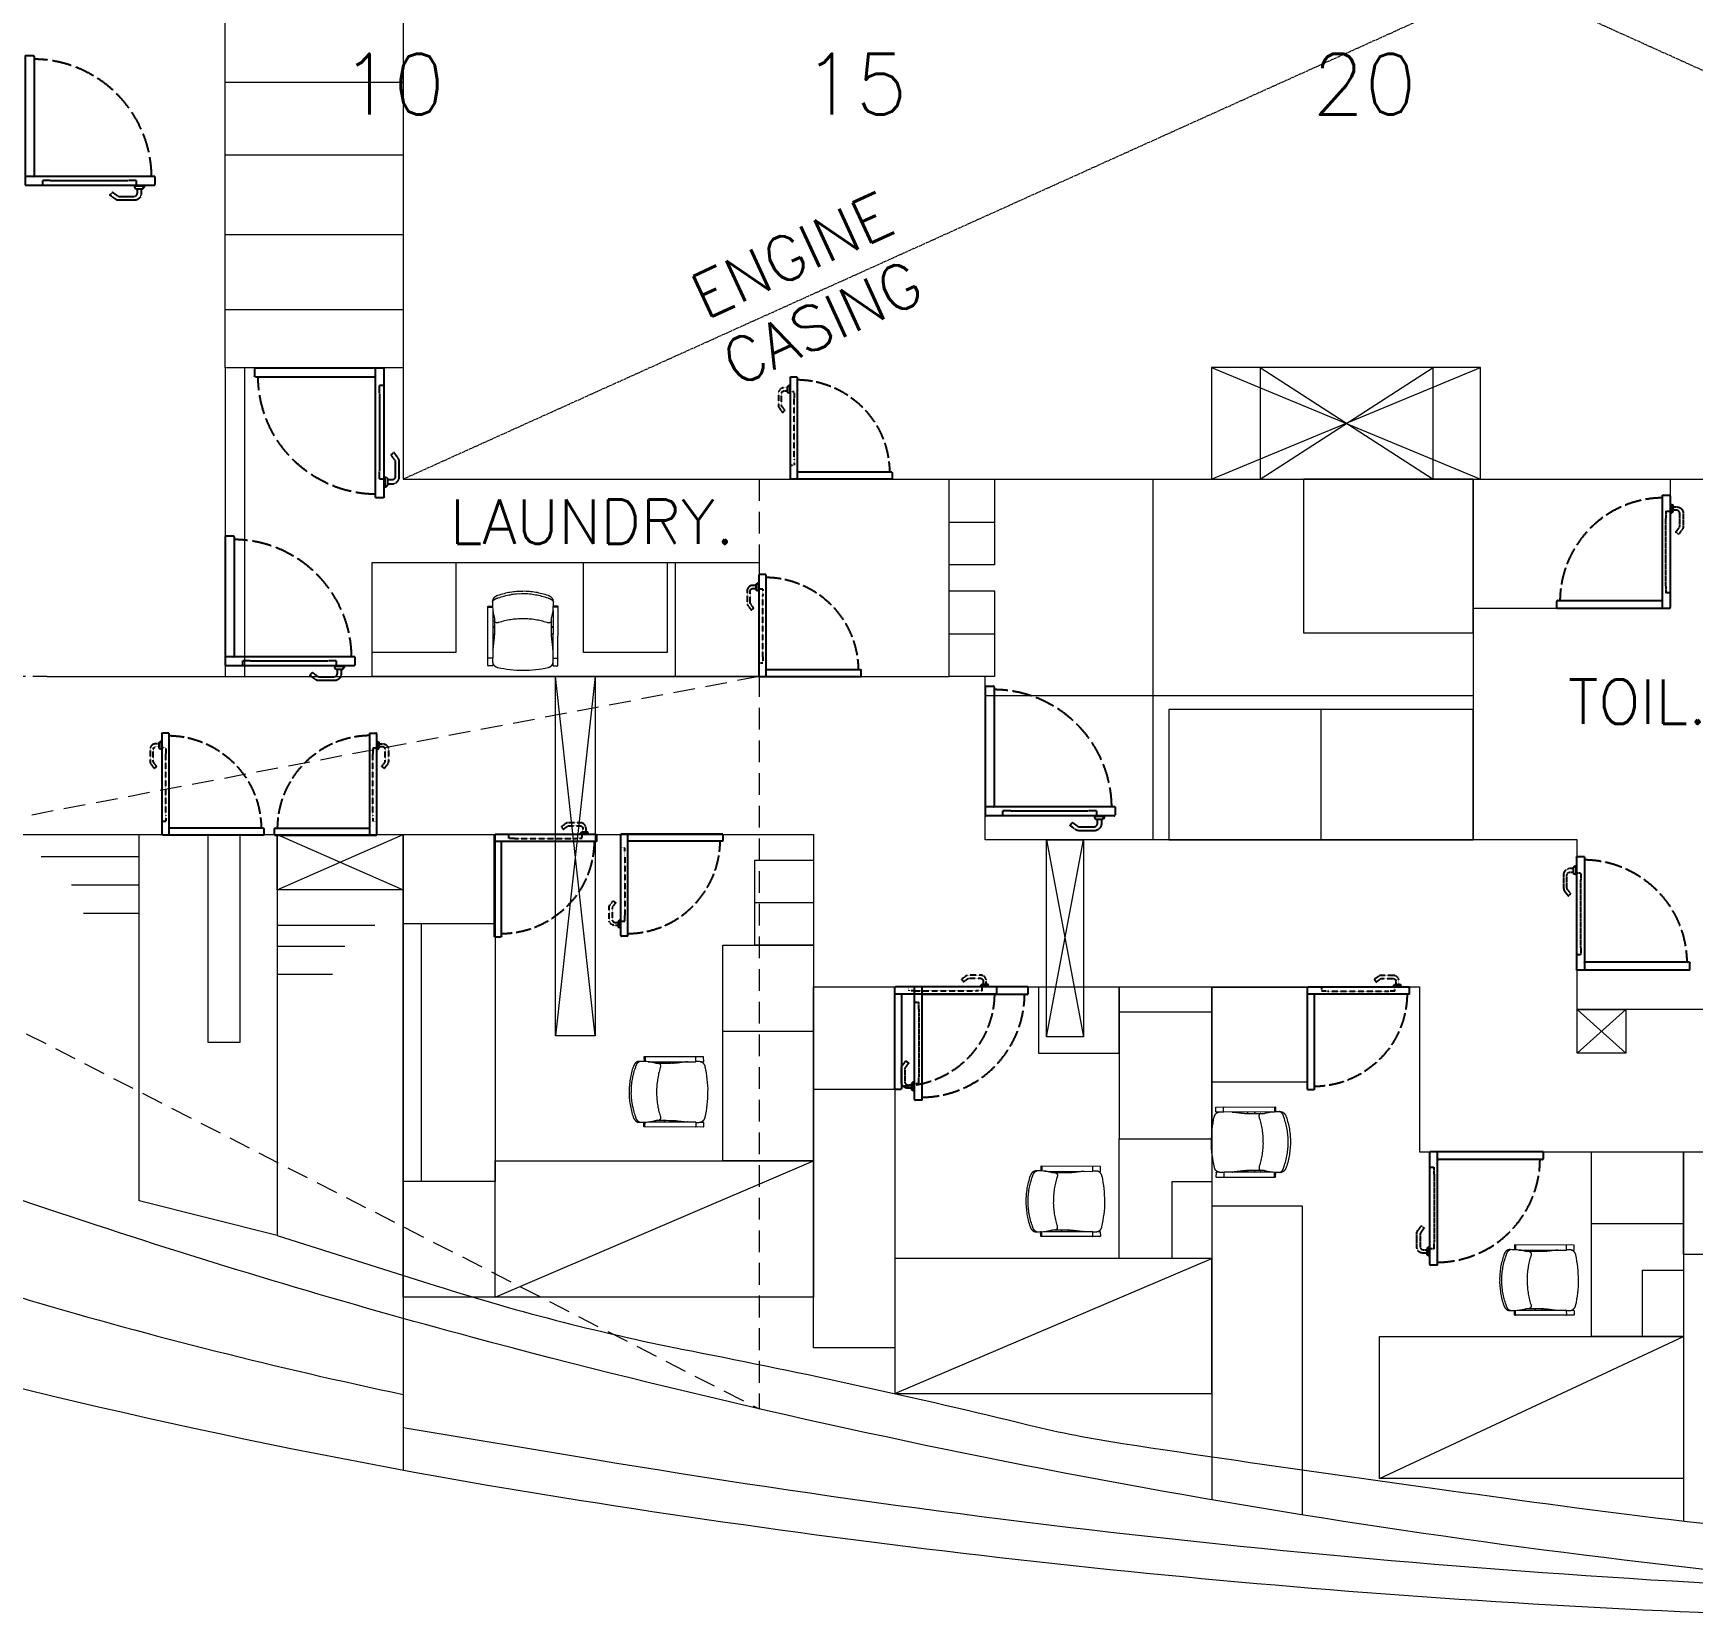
# Model space of a CAD drawing. Header units: inches. Extents: x -1413543 to -1222802, y -662286 to -549720.
# Drawn here: x -1398530 to -1384008, y -632953 to -619114 of the extents above; entities that cross this region are included whole.
import ezdxf

# ---------------------------------------------------------------- set-up
doc = ezdxf.new("R2010")
doc.units = ezdxf.units.IN
doc.header["$MEASUREMENT"] = 0
for name, pattern in [('ACAD_ISO02W100', [15, 12, -3]), ('CENTER2', [1.125, 0.75, -0.125, 0.125, -0.125]), ('HIDDEN', [0.375, 0.25, -0.125]), ('HIDDEN2', [4.7625, 3.175, -1.5875]), ('HIDDENX2', [19.05, 12.7, -6.35])]:
    doc.linetypes.add(name, pattern=pattern)
doc.layers.get('0').update_dxf_attribs({"color": 1, "lineweight": 20})
for name, color, linetype in [('bd casing (6c34) - Visible', 8, 'HIDDEN'), ('bd glass (6c34) - Visible', 8, 'HIDDEN'), ('door (6c34) - Visible', 8, 'HIDDEN'), ('door (dd79) - Visible', 7, 'Continuous')]:
    doc.layers.add(name, color=color, linetype=linetype)
doc.layers.add('Door & Window & scuttle', color=2, linetype='Continuous', lineweight=25)
doc.styles.get("Standard").update_dxf_attribs({"font": 'arial.ttf'})

# ---------------------------------------------------------------- blocks, each defined once
blk = doc.blocks.new('frame23')
at = {"color": 0, "ltscale": 10, "char_height": 409.8, "attachment_point": 1}
for s, insert in [('\\pt819.59;{\\Fromans|c0;10}', (348518, -61192)), ('\\pt819.59;{\\Fromans|c0;15}', (351633, -61192)), ('\\pt819.59;{\\Fromans|c0;20}', (355061, -61192))]:
    blk.add_mtext_dynamic_manual_height_columns(s, width=335.84, gutter_width=12.5, heights=[0], dxfattribs=dict(at, insert=insert))
blk = doc.blocks.new('qwee')
at = {"layer": 'bd casing (6c34) - Visible', "color": 0}
for points in [[(541433, -116123, -12), (541448, -116123, -12), (541463, -116123, -12)], [(541433, -116123, -12), (541433, -116147, -12), (541433, -116171, -12)], [(541433, -116651, -12), (541433, -116675, -12), (541433, -116699, -12)], [(541463, -116699, -12), (541448, -116699, -12), (541433, -116699, -12)]]:
    blk.add_open_spline(points, degree=2, dxfattribs=at)
at = {"layer": 'bd glass (6c34) - Visible', "color": 0}
blk.add_open_spline([(541433, -116651, -12), (541433, -116411, -12), (541433, -116171, -12)], degree=2, dxfattribs=at)
at = {"layer": 'Door & Window & scuttle', "color": 0, "linetype": 'ACAD_ISO02W100', "ltscale": 10}
blk.add_arc((541417, -116760, -12), 732, 90.7066, 179.4564, dxfattribs=at)
at = {"layer": 'door (6c34) - Visible', "color": 0}
for points, knots in [([(541486, -116092, -12), (541491, -116092, -12), (541496, -116092, -12), (541500, -116092, -12), (541503, -116092, -12), (541506, -116092, -12), (541509, -116092, -12), (541509, -116092, -12), (541510, -116092, -12), (541511, -116092, -12), (541513, -116092, -12), (541515, -116092, -12), (541516, -116092, -12), (541520, -116093, -12), (541523, -116094, -12), (541527, -116095, -12), (541530, -116096, -12), (541534, -116098, -12), (541537, -116100, -12), (541540, -116103, -12), (541543, -116105, -12), (541545, -116108, -12), (541548, -116111, -12), (541550, -116115, -12), (541551, -116118, -12), (541553, -116121, -12), (541554, -116125, -12), (541555, -116129, -12), (541555, -116130, -12), (541555, -116132, -12), (541555, -116134, -12), (541555, -116135, -12), (541555, -116136, -12), (541555, -116137, -12), (541555, -116138, -12), (541555, -116139, -12), (541555, -116140, -12), (541555, -116142, -12), (541555, -116144, -12), (541555, -116147, -12), (541555, -116149, -12), (541555, -116151, -12), (541555, -116154, -12), (541555, -116163, -12), (541555, -116173, -12), (541555, -116182, -12), (541555, -116192, -12), (541555, -116201, -12), (541555, -116210, -12), (541555, -116213, -12), (541555, -116215, -12), (541555, -116218, -12), (541555, -116220, -12), (541555, -116222, -12), (541555, -116225, -12), (541555, -116225, -12), (541555, -116226, -12), (541555, -116226, -12), (541555, -116227, -12), (541555, -116228, -12), (541555, -116229, -12), (541555, -116229, -12), (541555, -116230, -12), (541555, -116231, -12), (541555, -116234, -12), (541554, -116237, -12), (541554, -116240, -12), (541553, -116243, -12), (541552, -116246, -12), (541550, -116248, -12), (541550, -116249, -12), (541549, -116250, -12), (541549, -116250, -12), (541549, -116251, -12), (541548, -116252, -12), (541548, -116252, -12), (541547, -116253, -12), (541547, -116254, -12), (541547, -116254, -12), (541546, -116255, -12), (541546, -116255, -12), (541546, -116255, -12), (541545, -116256, -12), (541545, -116256, -12), (541545, -116256, -12), (541544, -116258, -12), (541542, -116260, -12), (541541, -116261, -12), (541540, -116263, -12), (541539, -116264, -12), (541538, -116266, -12), (541535, -116269, -12), (541533, -116272, -12), (541531, -116275, -12), (541528, -116279, -12), (541526, -116282, -12), (541523, -116285, -12)], [1.795647, 1.795647, 1.795647, 1.795647, 16.373701, 16.373701, 16.373701, 24.654515, 24.654515, 24.654515, 27.283929, 27.283929, 27.283929, 32.321107, 32.321107, 32.321107, 43.237309, 43.237309, 43.237309, 54.686123, 54.686123, 54.686123, 66.367219, 66.367219, 66.367219, 77.893449, 77.893449, 77.893449, 88.905867, 88.905867, 88.905867, 94.138366, 94.138366, 94.138366, 97.475142, 97.475142, 97.475142, 100.042977, 100.042977, 100.042977, 107.077017, 107.077017, 107.077017, 114.169226, 114.169226, 114.169226, 142.496763, 142.496763, 142.496763, 170.829157, 170.829157, 170.829157, 177.916258, 177.916258, 177.916258, 184.977658, 184.977658, 184.977658, 186.904096, 186.904096, 186.904096, 189.16594, 189.16594, 189.16594, 191.395327, 191.395327, 191.395327, 200.539981, 200.539981, 200.539981, 209.665065, 209.665065, 209.665065, 211.921544, 211.921544, 211.921544, 214.180847, 214.180847, 214.180847, 216.407599, 216.407599, 216.407599, 217.898003, 217.898003, 217.898003, 219.259092, 219.259092, 219.259092, 225.229087, 225.229087, 225.229087, 231.20403, 231.20403, 231.20403, 243.15237, 243.15237, 243.15237, 255.101362, 255.101362, 255.101362, 255.101362]), ([(541504, -116270, -12), (541506, -116267, -12), (541508, -116264, -12), (541511, -116261, -12), (541513, -116258, -12), (541516, -116254, -12), (541518, -116251, -12), (541519, -116250, -12), (541520, -116248, -12), (541522, -116246, -12), (541523, -116245, -12), (541524, -116243, -12), (541525, -116242, -12), (541525, -116241, -12), (541526, -116241, -12), (541526, -116241, -12), (541526, -116240, -12), (541527, -116240, -12), (541527, -116240, -12), (541527, -116239, -12), (541527, -116239, -12), (541527, -116239, -12), (541527, -116238, -12), (541528, -116238, -12), (541528, -116238, -12), (541528, -116238, -12), (541528, -116237, -12), (541528, -116237, -12), (541529, -116236, -12), (541530, -116234, -12), (541530, -116233, -12), (541530, -116232, -12), (541531, -116230, -12), (541531, -116229, -12), (541531, -116229, -12), (541531, -116228, -12), (541531, -116228, -12), (541531, -116228, -12), (541531, -116227, -12), (541531, -116226, -12), (541531, -116226, -12), (541531, -116225, -12), (541531, -116225, -12), (541531, -116222, -12), (541531, -116220, -12), (541531, -116218, -12), (541531, -116215, -12), (541531, -116213, -12), (541531, -116210, -12), (541531, -116201, -12), (541531, -116192, -12), (541531, -116182, -12), (541531, -116173, -12), (541531, -116163, -12), (541531, -116154, -12), (541531, -116151, -12), (541531, -116149, -12), (541531, -116147, -12), (541531, -116144, -12), (541531, -116142, -12), (541531, -116140, -12), (541531, -116139, -12), (541531, -116138, -12), (541531, -116137, -12), (541531, -116136, -12), (541531, -116136, -12), (541531, -116135, -12), (541531, -116135, -12), (541531, -116134, -12), (541530, -116133, -12), (541530, -116131, -12), (541530, -116130, -12), (541529, -116128, -12), (541528, -116127, -12), (541527, -116125, -12), (541526, -116124, -12), (541525, -116122, -12), (541524, -116121, -12), (541522, -116120, -12), (541521, -116119, -12), (541519, -116118, -12), (541518, -116118, -12), (541516, -116117, -12), (541515, -116117, -12), (541513, -116116, -12), (541512, -116116, -12), (541512, -116116, -12), (541511, -116116, -12), (541510, -116116, -12), (541509, -116116, -12), (541509, -116116, -12), (541506, -116116, -12), (541503, -116116, -12), (541500, -116116, -12), (541496, -116116, -12), (541491, -116116, -12), (541486, -116116, -12)], [0, 0, 0, 0, 11.948992, 11.948992, 11.948992, 23.897801, 23.897801, 23.897801, 29.872276, 29.872276, 29.872276, 35.85081, 35.85081, 35.85081, 37.203356, 37.203356, 37.203356, 38.427182, 38.427182, 38.427182, 39.456646, 39.456646, 39.456646, 40.483304, 40.483304, 40.483304, 41.51353, 41.51353, 41.51353, 45.656856, 45.656856, 45.656856, 49.780168, 49.780168, 49.780168, 50.816029, 50.816029, 50.816029, 52.361849, 52.361849, 52.361849, 54.243136, 54.243136, 54.243136, 61.349686, 61.349686, 61.349686, 68.43025, 68.43025, 68.43025, 96.769181, 96.769181, 96.769181, 125.112929, 125.112929, 125.112929, 132.188927, 132.188927, 132.188927, 139.323117, 139.323117, 139.323117, 141.790748, 141.790748, 141.790748, 143.489566, 143.489566, 143.489566, 145.85198, 145.85198, 145.85198, 150.863874, 150.863874, 150.863874, 156.102942, 156.102942, 156.102942, 161.411952, 161.411952, 161.411952, 166.618452, 166.618452, 166.618452, 171.527424, 171.527424, 171.527424, 173.960274, 173.960274, 173.960274, 176.063873, 176.063873, 176.063873, 184.170713, 184.170713, 184.170713, 198.212156, 198.212156, 198.212156, 198.212156])]:
    blk.add_open_spline(points, degree=3, knots=knots, dxfattribs=at)
blk.add_open_spline([(541523, -116285, -12), (541514, -116278, -12), (541504, -116270, -12)], degree=2, dxfattribs=at)
at = {"layer": 'door (dd79) - Visible', "color": 0}
for p, q in [((541408, -116008, -12), (541408, -116808, -12)), ((541408, -116008, -12), (541458, -116008, -12)), ((541463, -116013, -12), (541463, -116803, -12)), ((541468, -116074, -12), (541468, -116134, -12)), ((541468, -116134, -12), (541474, -116134, -12)), ((541474, -116074, -12), (541484, -116082, -12)), ((541474, -116077, -12), (541484, -116085, -12)), ((541474, -116134, -12), (541484, -116126, -12)), ((541484, -116126, -12), (541484, -116082, -12)), ((540663, -116808, -12), (540663, -116758, -12)), ((540668, -116753, -12), (541403, -116753, -12)), ((540663, -116808, -12), (541458, -116808, -12))]:
    blk.add_line(p, q, dxfattribs=at)
for centre, start, end in [((541458, -116013, -12), 360, 90), ((540668, -116758, -12), 90, 180), ((541403, -116758, -12), 360, 90), ((541458, -116803, -12), 270, 0)]:
    blk.add_arc(centre, 4.8, start, end, dxfattribs=at)
for points, degree in [([(541468, -116074, -12), (541471, -116074, -12), (541474, -116074, -12)], 2), ([(541468, -116077, -12), (541471, -116077, -12), (541474, -116077, -12)], 2), ([(541484, -116092, -12), (541485, -116092, -12), (541485, -116092, -12), (541486, -116092, -12)], 3), ([(541486, -116116, -12), (541486, -116116, -12), (541485, -116116, -12), (541484, -116116, -12)], 3), ([(541408, -116753, -12), (541408, -116778, -12), (541408, -116803, -12)], 2)]:
    blk.add_open_spline(points, degree=degree, dxfattribs=at)
blk = doc.blocks.new('344')
at = {"color": 0, "xscale": -1.166284279373328, "yscale": 1.166284279373328, "zscale": 1.166284279373328}
blk.add_blockref('qwee', (1172203, 20598, 13), dxfattribs=at)
blk = doc.blocks.new('SCHAIR')
at = {"color": 0}
for p, q in [((86117, -10583), (86105, -10587)), ((86129, -10579), (86117, -10583)), ((86142, -10576), (86129, -10579)), ((86154, -10573), (86142, -10576)), ((86166, -10570), (86154, -10573)), ((86178, -10567), (86166, -10570)), ((86190, -10565), (86178, -10567)), ((86180, -10585), (86192, -10583)), ((86203, -10563), (86190, -10565)), ((86192, -10583), (86204, -10580)), ((86215, -10561), (86203, -10563)), ((86204, -10580), (86216, -10579)), ((86227, -10560), (86215, -10561)), ((86216, -10579), (86228, -10577)), ((86240, -10558), (86227, -10560)), ((86228, -10577), (86240, -10576)), ((86253, -10557), (86240, -10558)), ((86240, -10576), (86253, -10574)), ((86265, -10556), (86253, -10557)), ((86253, -10574), (86265, -10574)), ((86278, -10556), (86265, -10556)), ((86265, -10574), (86277, -10573)), ((86277, -10573), (86289, -10573)), ((86289, -10556), (86278, -10556)), ((86301, -10555), (86289, -10556)), ((86289, -10573), (86289, -10573)), ((86289, -10573), (86290, -10573)), ((86290, -10573), (86302, -10573)), ((86313, -10556), (86301, -10555)), ((86302, -10573), (86314, -10573)), ((86326, -10556), (86313, -10556)), ((86314, -10573), (86326, -10573)), ((86339, -10557), (86326, -10556)), ((86326, -10573), (86339, -10574)), ((86351, -10558), (86339, -10557)), ((86339, -10574), (86351, -10575)), ((86364, -10559), (86351, -10558)), ((86351, -10575), (86363, -10577)), ((86363, -10577), (86375, -10578)), ((86376, -10561), (86364, -10559)), ((86375, -10578), (86387, -10580)), ((86389, -10562), (86376, -10561)), ((86387, -10580), (86399, -10582)), ((86401, -10564), (86389, -10562)), ((86399, -10582), (86411, -10584)), ((86413, -10567), (86401, -10564)), ((86411, -10584), (86423, -10587)), ((86425, -10569), (86413, -10567)), ((86437, -10572), (86425, -10569)), ((86450, -10575), (86437, -10572)), ((86462, -10578), (86450, -10575)), ((86474, -10582), (86462, -10578)), ((86487, -10586), (86474, -10582)), ((86024, -11136), (86018, -10678)), ((86021, -10675), (86054, -10674)), ((86021, -10683), (86054, -10683)), ((86055, -10628), (86054, -10629)), ((86054, -10629), (86054, -10630)), ((86054, -10630), (86054, -10631)), ((86054, -10631), (86054, -10631)), ((86054, -10631), (86054, -10632)), ((86054, -10632), (86054, -10633)), ((86054, -10633), (86054, -10634)), ((86054, -10634), (86054, -10642)), ((86054, -10640), (86054, -10639)), ((86054, -10639), (86055, -10639)), ((86054, -10641), (86054, -10640)), ((86054, -10640), (86054, -10640)), ((86054, -10640), (86054, -10640)), ((86054, -10642), (86054, -10641)), ((86054, -10641), (86054, -10641)), ((86054, -10641), (86054, -10641)), ((86054, -10641), (86054, -10641)), ((86054, -10642), (86054, -10643)), ((86054, -10643), (86054, -10642)), ((86054, -10642), (86054, -10642)), ((86054, -10642), (86054, -10642)), ((86054, -10643), (86054, -10644)), ((86054, -10644), (86054, -10656)), ((86054, -10656), (86054, -10657)), ((86054, -10657), (86055, -10674)), ((86056, -10624), (86055, -10624)), ((86055, -10624), (86055, -10625)), ((86055, -10625), (86055, -10626)), ((86055, -10626), (86055, -10627)), ((86055, -10627), (86055, -10628)), ((86055, -10628), (86055, -10628)), ((86055, -10637), (86055, -10636)), ((86055, -10636), (86056, -10636)), ((86055, -10638), (86055, -10637)), ((86055, -10637), (86055, -10637)), ((86055, -10639), (86055, -10638)), ((86055, -10638), (86055, -10638)), ((86055, -10638), (86055, -10638)), ((86055, -10639), (86055, -10639)), ((86055, -10674), (86055, -10677)), ((86055, -10677), (86055, -10679)), ((86055, -10679), (86055, -10681)), ((86055, -10681), (86055, -10681)), ((86055, -10681), (86055, -10683)), ((86055, -10683), (86055, -10684)), ((86055, -10684), (86055, -10685)), ((86055, -10685), (86056, -10695)), ((86057, -10621), (86056, -10622)), ((86056, -10622), (86056, -10623)), ((86056, -10623), (86056, -10624)), ((86056, -10635), (86057, -10634)), ((86056, -10636), (86056, -10635)), ((86056, -10635), (86056, -10635)), ((86056, -10635), (86056, -10635)), ((86056, -10636), (86056, -10636)), ((86056, -10695), (86057, -10705)), ((86058, -10619), (86057, -10620)), ((86057, -10620), (86057, -10621)), ((86057, -10621), (86057, -10621)), ((86057, -10633), (86058, -10632)), ((86057, -10634), (86057, -10633)), ((86057, -10633), (86057, -10633)), ((86057, -10634), (86057, -10634)), ((86057, -10705), (86058, -10713)), ((86057, -10707), (86063, -11075)), ((86059, -10617), (86058, -10618)), ((86058, -10618), (86058, -10619)), ((86058, -10632), (86059, -10631)), ((86058, -10632), (86058, -10632)), ((86058, -10713), (86059, -10719)), ((86060, -10615), (86059, -10616)), ((86059, -10616), (86059, -10617)), ((86059, -10617), (86059, -10617)), ((86059, -10631), (86060, -10630)), ((86059, -10631), (86059, -10631)), ((86061, -10614), (86060, -10614)), ((86060, -10614), (86060, -10615)), ((86060, -10630), (86060, -10629)), ((86060, -10629), (86061, -10629)), ((86062, -10612), (86061, -10613)), ((86061, -10613), (86061, -10614)), ((86061, -10629), (86061, -10628)), ((86061, -10628), (86062, -10628)), ((86063, -10612), (86062, -10612)), ((86062, -10627), (86064, -10626)), ((86062, -10628), (86062, -10627)), ((86064, -10610), (86063, -10611)), ((86063, -10611), (86063, -10612)), ((86065, -10609), (86064, -10610)), ((86064, -10626), (86065, -10625)), ((86066, -10608), (86065, -10609)), ((86065, -10625), (86066, -10624)), ((86067, -10607), (86066, -10607)), ((86066, -10607), (86066, -10608)), ((86066, -10624), (86067, -10623)), ((86068, -10606), (86067, -10607)), ((86067, -10623), (86068, -10622)), ((86069, -10605), (86068, -10606)), ((86068, -10622), (86070, -10621)), ((86071, -10603), (86069, -10605)), ((86070, -10621), (86072, -10620)), ((86072, -10602), (86071, -10603)), ((86074, -10601), (86072, -10602)), ((86072, -10620), (86073, -10619)), ((86073, -10619), (86075, -10618)), ((86076, -10600), (86074, -10601)), ((86075, -10618), (86077, -10617)), ((86077, -10599), (86076, -10600)), ((86079, -10598), (86077, -10599)), ((86077, -10617), (86079, -10616)), ((86081, -10596), (86079, -10598)), ((86079, -10616), (86081, -10615)), ((86083, -10595), (86081, -10596)), ((86081, -10615), (86083, -10614)), ((86085, -10594), (86083, -10595)), ((86083, -10614), (86085, -10613)), ((86087, -10594), (86085, -10594)), ((86085, -10613), (86087, -10613)), ((86089, -10593), (86087, -10594)), ((86087, -10613), (86089, -10612)), ((86091, -10592), (86089, -10593)), ((86089, -10612), (86091, -10611)), ((86093, -10591), (86091, -10592)), ((86091, -10611), (86094, -10610)), ((86105, -10587), (86093, -10591)), ((86094, -10610), (86096, -10610)), ((86096, -10610), (86098, -10609)), ((86098, -10609), (86110, -10605)), ((86110, -10605), (86121, -10601)), ((86121, -10601), (86133, -10597)), ((86133, -10597), (86144, -10594)), ((86144, -10594), (86156, -10591)), ((86156, -10591), (86168, -10588)), ((86168, -10588), (86180, -10585)), ((86423, -10587), (86435, -10590)), ((86435, -10590), (86447, -10593)), ((86447, -10593), (86459, -10596)), ((86459, -10596), (86470, -10600)), ((86470, -10600), (86482, -10604)), ((86482, -10604), (86484, -10604)), ((86484, -10604), (86486, -10605)), ((86486, -10605), (86489, -10606)), ((86489, -10586), (86487, -10586)), ((86491, -10587), (86489, -10586)), ((86489, -10606), (86491, -10606)), ((86493, -10588), (86491, -10587)), ((86491, -10606), (86493, -10607)), ((86495, -10589), (86493, -10588)), ((86493, -10607), (86495, -10608)), ((86497, -10590), (86495, -10589)), ((86495, -10608), (86497, -10609)), ((86498, -10591), (86497, -10590)), ((86497, -10609), (86499, -10609)), ((86500, -10592), (86498, -10591)), ((86499, -10609), (86501, -10610)), ((86502, -10593), (86500, -10592)), ((86501, -10610), (86503, -10611)), ((86504, -10594), (86502, -10593)), ((86503, -10611), (86505, -10612)), ((86506, -10595), (86504, -10594)), ((86505, -10612), (86507, -10613)), ((86507, -10596), (86506, -10595)), ((86509, -10597), (86507, -10596)), ((86507, -10613), (86509, -10614)), ((86511, -10599), (86509, -10597)), ((86509, -10614), (86510, -10615)), ((86510, -10615), (86512, -10616)), ((86512, -10600), (86511, -10599)), ((86513, -10601), (86512, -10600)), ((86512, -10616), (86514, -10617)), ((86514, -10601), (86513, -10601)), ((86514, -10602), (86514, -10601)), ((86515, -10603), (86514, -10602)), ((86514, -10617), (86514, -10618)), ((86514, -10618), (86516, -10619)), ((86516, -10604), (86515, -10603)), ((86517, -10605), (86516, -10604)), ((86516, -10619), (86517, -10620)), ((86518, -10606), (86517, -10605)), ((86517, -10605), (86517, -10605)), ((86517, -10620), (86518, -10621)), ((86519, -10607), (86518, -10606)), ((86518, -10621), (86519, -10621)), ((86520, -10608), (86519, -10607)), ((86519, -10607), (86519, -10607)), ((86519, -10621), (86519, -10622)), ((86519, -10622), (86520, -10622)), ((86520, -10609), (86520, -10608)), ((86521, -10610), (86520, -10609)), ((86520, -10622), (86520, -10623)), ((86520, -10623), (86521, -10624)), ((86522, -10611), (86521, -10610)), ((86521, -10610), (86521, -10610)), ((86521, -10624), (86521, -10624)), ((86521, -10624), (86522, -10625)), ((86522, -10612), (86522, -10611)), ((86522, -10613), (86522, -10612)), ((86523, -10613), (86522, -10613)), ((86522, -10625), (86522, -10625)), ((86522, -10625), (86523, -10626)), ((86523, -10614), (86523, -10613)), ((86524, -10615), (86523, -10614)), ((86523, -10626), (86523, -10627)), ((86523, -10627), (86523, -10627)), ((86523, -10627), (86524, -10627)), ((86523, -10719), (86524, -10713)), ((86524, -10616), (86524, -10615)), ((86525, -10617), (86524, -10616)), ((86524, -10616), (86524, -10616)), ((86524, -10627), (86524, -10628)), ((86524, -10628), (86524, -10628)), ((86524, -10628), (86524, -10628)), ((86524, -10628), (86525, -10629)), ((86524, -10713), (86525, -10706)), ((86525, -10618), (86525, -10617)), ((86525, -10619), (86525, -10618)), ((86525, -10620), (86525, -10619)), ((86526, -10620), (86525, -10620)), ((86525, -10629), (86525, -10629)), ((86525, -10629), (86525, -10630)), ((86525, -10630), (86525, -10630)), ((86525, -10630), (86525, -10630)), ((86525, -10630), (86526, -10631)), ((86525, -10698), (86526, -10688)), ((86525, -10706), (86525, -10698)), ((86525, -10701), (86530, -11069)), ((86526, -10621), (86526, -10620)), ((86526, -10622), (86526, -10621)), ((86526, -10623), (86526, -10622)), ((86526, -10624), (86526, -10623)), ((86526, -10623), (86526, -10623)), ((86526, -10625), (86526, -10624)), ((86526, -10626), (86526, -10625)), ((86527, -10627), (86526, -10626)), ((86526, -10631), (86526, -10631)), ((86526, -10631), (86526, -10632)), ((86526, -10632), (86526, -10632)), ((86526, -10632), (86526, -10632)), ((86526, -10632), (86526, -10633)), ((86526, -10633), (86526, -10633)), ((86526, -10633), (86526, -10633)), ((86526, -10633), (86526, -10633)), ((86526, -10633), (86526, -10634)), ((86526, -10634), (86527, -10634)), ((86526, -10688), (86527, -10679)), ((86527, -10628), (86527, -10627)), ((86527, -10635), (86527, -10628)), ((86527, -10634), (86527, -10634)), ((86527, -10634), (86527, -10635)), ((86527, -10636), (86527, -10635)), ((86527, -10635), (86527, -10635)), ((86527, -10635), (86527, -10635)), ((86527, -10635), (86527, -10635)), ((86527, -10635), (86527, -10636)), ((86527, -10637), (86527, -10636)), ((86527, -10636), (86527, -10636)), ((86527, -10649), (86527, -10637)), ((86527, -10650), (86527, -10649)), ((86527, -10668), (86527, -10650)), ((86527, -10671), (86527, -10668)), ((86527, -10673), (86527, -10671)), ((86527, -10674), (86527, -10673)), ((86527, -10675), (86527, -10674)), ((86527, -10677), (86527, -10675)), ((86527, -10679), (86527, -10677)), ((86527, -10677), (86527, -10677)), ((86561, -10667), (86528, -10668)), ((86561, -10676), (86528, -10676)), ((86570, -11128), (86564, -10670)), ((86059, -10719), (86060, -10725)), ((86059, -10835), (86072, -10835)), ((86059, -10838), (86072, -10838)), ((86060, -10725), (86061, -10732)), ((86061, -10732), (86062, -10738)), ((86062, -10738), (86064, -10744)), ((86064, -10744), (86065, -10749)), ((86065, -10749), (86067, -10755)), ((86067, -10755), (86068, -10760)), ((86068, -10760), (86069, -10761)), ((86069, -10761), (86069, -10761)), ((86069, -10761), (86069, -10762)), ((86069, -10762), (86069, -10763)), ((86069, -10763), (86070, -10764)), ((86070, -10764), (86070, -10765)), ((86070, -10765), (86070, -10765)), ((86070, -10765), (86070, -10766)), ((86070, -10766), (86070, -10767)), ((86070, -10767), (86070, -10768)), ((86070, -10768), (86070, -10769)), ((86070, -10769), (86070, -10769)), ((86070, -10769), (86071, -10770)), ((86071, -10770), (86071, -10771)), ((86071, -10771), (86071, -10772)), ((86071, -10772), (86071, -10773)), ((86071, -10773), (86072, -10846)), ((86071, -10790), (86071, -10789)), ((86071, -10791), (86071, -10790)), ((86071, -10792), (86071, -10791)), ((86071, -10791), (86071, -10791)), ((86071, -10791), (86071, -10791)), ((86072, -10793), (86071, -10792)), ((86071, -10792), (86071, -10792)), ((86071, -10792), (86071, -10792)), ((86072, -10794), (86072, -10793)), ((86072, -10793), (86072, -10793)), ((86072, -10793), (86072, -10793)), ((86073, -10795), (86072, -10794)), ((86072, -10794), (86072, -10794)), ((86072, -10794), (86072, -10794)), ((86073, -10796), (86073, -10795)), ((86073, -10795), (86073, -10795)), ((86073, -10795), (86073, -10795)), ((86074, -10796), (86073, -10796)), ((86073, -10796), (86073, -10796)), ((86074, -10797), (86074, -10796)), ((86074, -10796), (86074, -10796)), ((86075, -10797), (86074, -10797)), ((86074, -10797), (86074, -10797)), ((86075, -10798), (86075, -10797)), ((86076, -10798), (86075, -10798)), ((86075, -10798), (86075, -10798)), ((86076, -10799), (86076, -10798)), ((86076, -10798), (86076, -10798)), ((86077, -10799), (86076, -10799)), ((86078, -10800), (86077, -10799)), ((86077, -10799), (86077, -10799)), ((86077, -10799), (86077, -10799)), ((86079, -10800), (86078, -10800)), ((86078, -10800), (86078, -10800)), ((86078, -10800), (86078, -10800)), ((86080, -10801), (86079, -10800)), ((86079, -10800), (86079, -10800)), ((86081, -10801), (86080, -10801)), ((86080, -10801), (86080, -10801)), ((86080, -10801), (86080, -10801)), ((86082, -10801), (86081, -10801)), ((86081, -10801), (86081, -10801)), ((86082, -10802), (86082, -10801)), ((86083, -10802), (86082, -10802)), ((86084, -10802), (86083, -10802)), ((86085, -10803), (86084, -10802)), ((86084, -10802), (86084, -10802)), ((86086, -10803), (86085, -10803)), ((86087, -10803), (86086, -10803)), ((86088, -10803), (86087, -10803)), ((86089, -10803), (86088, -10803)), ((86090, -10803), (86089, -10803)), ((86091, -10803), (86090, -10803)), ((86092, -10803), (86091, -10803)), ((86093, -10803), (86092, -10803)), ((86094, -10803), (86093, -10803)), ((86095, -10803), (86094, -10803)), ((86096, -10803), (86095, -10803)), ((86097, -10803), (86096, -10803)), ((86096, -10803), (86096, -10803)), ((86098, -10803), (86097, -10803)), ((86097, -10803), (86097, -10803)), ((86099, -10803), (86098, -10803)), ((86098, -10803), (86098, -10803)), ((86100, -10802), (86099, -10802)), ((86099, -10802), (86099, -10803)), ((86105, -10801), (86100, -10802)), ((86100, -10802), (86100, -10802)), ((86116, -10797), (86105, -10801)), ((86127, -10794), (86116, -10797)), ((86138, -10790), (86127, -10794)), ((86150, -10787), (86138, -10790)), ((86161, -10785), (86150, -10787)), ((86173, -10782), (86161, -10785)), ((86184, -10780), (86173, -10782)), ((86196, -10778), (86184, -10780)), ((86208, -10776), (86196, -10778)), ((86220, -10774), (86208, -10776)), ((86232, -10773), (86220, -10774)), ((86243, -10772), (86232, -10773)), ((86255, -10771), (86243, -10772)), ((86267, -10770), (86255, -10771)), ((86279, -10769), (86267, -10770)), ((86291, -10769), (86279, -10769)), ((86292, -10769), (86291, -10769)), ((86293, -10769), (86292, -10769)), ((86305, -10769), (86293, -10769)), ((86317, -10769), (86305, -10769)), ((86329, -10770), (86317, -10769)), ((86341, -10770), (86329, -10770)), ((86353, -10771), (86341, -10770)), ((86365, -10772), (86353, -10771)), ((86377, -10774), (86365, -10772)), ((86389, -10775), (86377, -10774)), ((86400, -10777), (86389, -10775)), ((86412, -10779), (86400, -10777)), ((86424, -10781), (86412, -10779)), ((86435, -10783), (86424, -10781)), ((86447, -10786), (86435, -10783)), ((86458, -10789), (86447, -10786)), ((86469, -10792), (86458, -10789)), ((86481, -10795), (86469, -10792)), ((86485, -10797), (86481, -10795)), ((86486, -10797), (86485, -10797)), ((86485, -10797), (86485, -10797)), ((86487, -10797), (86486, -10797)), ((86486, -10797), (86486, -10797)), ((86488, -10797), (86487, -10797)), ((86487, -10797), (86487, -10797)), ((86488, -10798), (86488, -10797)), ((86489, -10798), (86488, -10798)), ((86490, -10798), (86489, -10798)), ((86491, -10798), (86490, -10798)), ((86490, -10798), (86490, -10798)), ((86492, -10798), (86491, -10798)), ((86493, -10798), (86492, -10798)), ((86494, -10798), (86493, -10798)), ((86495, -10798), (86494, -10798)), ((86496, -10798), (86495, -10798)), ((86497, -10797), (86496, -10798)), ((86498, -10797), (86497, -10797)), ((86499, -10797), (86498, -10797)), ((86500, -10797), (86499, -10797)), ((86501, -10797), (86500, -10797)), ((86502, -10796), (86501, -10797)), ((86503, -10796), (86502, -10796)), ((86504, -10795), (86503, -10796)), ((86503, -10796), (86503, -10796)), ((86503, -10796), (86503, -10796)), ((86505, -10795), (86504, -10795)), ((86504, -10795), (86504, -10795)), ((86506, -10795), (86505, -10795)), ((86505, -10795), (86505, -10795)), ((86507, -10794), (86506, -10794)), ((86506, -10794), (86506, -10794)), ((86506, -10794), (86506, -10795)), ((86508, -10793), (86507, -10794)), ((86507, -10794), (86507, -10794)), ((86507, -10794), (86507, -10794)), ((86509, -10793), (86508, -10793)), ((86508, -10793), (86508, -10793)), ((86508, -10793), (86508, -10793)), ((86510, -10792), (86509, -10792)), ((86509, -10792), (86509, -10792)), ((86509, -10792), (86509, -10793)), ((86511, -10791), (86510, -10791)), ((86510, -10791), (86510, -10792)), ((86510, -10792), (86510, -10792)), ((86512, -10790), (86511, -10790)), ((86511, -10790), (86511, -10790)), ((86511, -10790), (86511, -10791)), ((86511, -10791), (86511, -10791)), ((86513, -10788), (86512, -10789)), ((86512, -10789), (86512, -10789)), ((86512, -10789), (86512, -10789)), ((86512, -10789), (86512, -10789)), ((86512, -10789), (86512, -10790)), ((86514, -10786), (86513, -10786)), ((86513, -10786), (86513, -10787)), ((86513, -10787), (86513, -10787)), ((86513, -10787), (86513, -10787)), ((86513, -10787), (86513, -10788)), ((86513, -10788), (86513, -10788)), ((86513, -10788), (86513, -10788)), ((86514, -10759), (86514, -10758)), ((86514, -10758), (86515, -10758)), ((86514, -10760), (86514, -10759)), ((86514, -10761), (86514, -10760)), ((86514, -10762), (86514, -10761)), ((86514, -10763), (86514, -10762)), ((86514, -10764), (86514, -10763)), ((86514, -10763), (86514, -10763)), ((86514, -10765), (86514, -10764)), ((86514, -10766), (86514, -10765)), ((86514, -10767), (86514, -10766)), ((86515, -10840), (86514, -10767)), ((86514, -10783), (86514, -10784)), ((86514, -10784), (86514, -10785)), ((86514, -10785), (86514, -10785)), ((86514, -10785), (86514, -10785)), ((86514, -10785), (86514, -10786)), ((86514, -10786), (86514, -10786)), ((86515, -10755), (86516, -10754)), ((86515, -10756), (86515, -10755)), ((86515, -10755), (86515, -10755)), ((86515, -10757), (86515, -10756)), ((86515, -10758), (86515, -10757)), ((86527, -10829), (86515, -10829)), ((86527, -10832), (86515, -10832)), ((86515, -10864), (86515, -10840)), ((86516, -10754), (86517, -10748)), ((86517, -10748), (86519, -10743)), ((86519, -10743), (86520, -10737)), ((86520, -10737), (86521, -10732)), ((86521, -10732), (86522, -10725)), ((86522, -10725), (86523, -10719)), ((86060, -10891), (86072, -10891)), ((86060, -10894), (86072, -10894)), ((86066, -10965), (86065, -10971)), ((86065, -10971), (86065, -10973)), ((86067, -10957), (86066, -10963)), ((86066, -10963), (86066, -10965)), ((86068, -10949), (86067, -10955)), ((86067, -10955), (86067, -10957)), ((86069, -10939), (86068, -10942)), ((86068, -10942), (86068, -10944)), ((86068, -10944), (86068, -10947)), ((86068, -10947), (86068, -10949)), ((86070, -10930), (86069, -10933)), ((86069, -10933), (86069, -10934)), ((86069, -10934), (86069, -10937)), ((86069, -10937), (86069, -10939)), ((86071, -10920), (86070, -10923)), ((86070, -10923), (86070, -10925)), ((86070, -10925), (86070, -10928)), ((86070, -10928), (86070, -10930)), ((86072, -10900), (86071, -10904)), ((86071, -10904), (86071, -10905)), ((86071, -10905), (86071, -10909)), ((86071, -10909), (86071, -10910)), ((86071, -10910), (86071, -10913)), ((86071, -10913), (86071, -10915)), ((86071, -10915), (86071, -10918)), ((86071, -10918), (86071, -10920)), ((86072, -10846), (86072, -10870)), ((86072, -10870), (86072, -10870)), ((86072, -10870), (86072, -10871)), ((86072, -10871), (86072, -10881)), ((86072, -10881), (86072, -10886)), ((86072, -10886), (86072, -10886)), ((86072, -10886), (86072, -10889)), ((86072, -10889), (86072, -10890)), ((86072, -10890), (86072, -10894)), ((86072, -10894), (86072, -10895)), ((86072, -10895), (86072, -10899)), ((86072, -10899), (86072, -10900)), ((86515, -10865), (86515, -10864)), ((86515, -10864), (86515, -10864)), ((86515, -10875), (86515, -10865)), ((86516, -10880), (86515, -10875)), ((86516, -10883), (86516, -10880)), ((86516, -10880), (86516, -10880)), ((86516, -10884), (86516, -10883)), ((86516, -10888), (86516, -10884)), ((86528, -10885), (86516, -10885)), ((86516, -10889), (86516, -10888)), ((86528, -10888), (86516, -10888)), ((86516, -10893), (86516, -10889)), ((86516, -10894), (86516, -10893)), ((86517, -10897), (86516, -10894)), ((86517, -10899), (86517, -10897)), ((86517, -10902), (86517, -10899)), ((86517, -10904), (86517, -10902)), ((86517, -10907), (86517, -10904)), ((86517, -10909), (86517, -10907)), ((86518, -10912), (86517, -10909)), ((86518, -10913), (86518, -10912)), ((86518, -10917), (86518, -10913)), ((86518, -10918), (86518, -10917)), ((86519, -10922), (86518, -10918)), ((86519, -10923), (86519, -10922)), ((86519, -10926), (86519, -10923)), ((86520, -10928), (86519, -10926)), ((86520, -10931), (86520, -10928)), ((86520, -10933), (86520, -10931)), ((86521, -10936), (86520, -10933)), ((86521, -10938), (86521, -10936)), ((86521, -10941), (86521, -10938)), ((86522, -10943), (86521, -10941)), ((86523, -10949), (86522, -10943)), ((86523, -10951), (86523, -10949)), ((86524, -10957), (86523, -10951)), ((86524, -10959), (86524, -10957)), ((86525, -10965), (86524, -10959)), ((86525, -10967), (86525, -10965)), ((86526, -10973), (86525, -10967)), ((86060, -11078), (86026, -11079)), ((86060, -11079), (86060, -11082)), ((86060, -11082), (86060, -11101)), ((86061, -10982), (86064, -10982)), ((86061, -10985), (86064, -10985)), ((86061, -11000), (86063, -11000)), ((86063, -10997), (86062, -11003)), ((86062, -11003), (86062, -11005)), ((86062, -11003), (86062, -11003)), ((86062, -11005), (86062, -11011)), ((86062, -11013), (86062, -11011)), ((86064, -10988), (86063, -10989)), ((86063, -10989), (86063, -10996)), ((86063, -10996), (86063, -10997)), ((86063, -11075), (86063, -11075)), ((86065, -10973), (86064, -10979)), ((86064, -10979), (86064, -10981)), ((86064, -10981), (86064, -10988)), ((86526, -10975), (86526, -10973)), ((86527, -10981), (86526, -10975)), ((86529, -10976), (86526, -10976)), ((86529, -10979), (86527, -10979)), ((86527, -10983), (86527, -10981)), ((86528, -10989), (86527, -10983)), ((86528, -10991), (86528, -10989)), ((86528, -10997), (86528, -10991)), ((86529, -10994), (86528, -10994)), ((86529, -10997), (86528, -10997)), ((86529, -10999), (86528, -10997)), ((86529, -11005), (86529, -10999)), ((86529, -11006), (86529, -11005)), ((86530, -11069), (86530, -11069)), ((86533, -11072), (86567, -11071)), ((86533, -11072), (86533, -11072)), ((86533, -11076), (86533, -11072)), ((86533, -11095), (86533, -11076)), ((86533, -11097), (86533, -11095)), ((86533, -11098), (86533, -11097)), ((86533, -11099), (86533, -11098)), ((86533, -11100), (86533, -11099)), ((86533, -11101), (86533, -11100)), ((86533, -11102), (86533, -11101)), ((86060, -11138), (86027, -11139)), ((86060, -11101), (86060, -11103)), ((86060, -11103), (86061, -11104)), ((86061, -11104), (86061, -11105)), ((86061, -11105), (86061, -11106)), ((86061, -11106), (86061, -11107)), ((86061, -11107), (86061, -11108)), ((86061, -11108), (86061, -11109)), ((86061, -11109), (86061, -11110)), ((86061, -11110), (86061, -11111)), ((86061, -11111), (86062, -11112)), ((86062, -11112), (86062, -11113)), ((86062, -11113), (86062, -11114)), ((86062, -11114), (86062, -11115)), ((86062, -11115), (86063, -11116)), ((86063, -11116), (86063, -11117)), ((86063, -11117), (86063, -11118)), ((86063, -11117), (86063, -11135)), ((86063, -11118), (86064, -11119)), ((86064, -11119), (86064, -11120)), ((86064, -11120), (86064, -11121)), ((86064, -11121), (86065, -11122)), ((86065, -11122), (86065, -11123)), ((86065, -11123), (86066, -11124)), ((86066, -11124), (86066, -11125)), ((86066, -11125), (86067, -11126)), ((86067, -11126), (86067, -11126)), ((86067, -11126), (86068, -11127)), ((86068, -11127), (86068, -11128)), ((86068, -11128), (86069, -11129)), ((86069, -11129), (86069, -11130)), ((86069, -11130), (86070, -11131)), ((86070, -11131), (86071, -11132)), ((86071, -11132), (86071, -11132)), ((86071, -11132), (86072, -11133)), ((86072, -11133), (86073, -11134)), ((86073, -11134), (86073, -11135)), ((86073, -11135), (86074, -11136)), ((86074, -11136), (86075, -11136)), ((86075, -11136), (86075, -11137)), ((86075, -11137), (86076, -11138)), ((86076, -11138), (86077, -11138)), ((86077, -11138), (86078, -11139)), ((86078, -11139), (86079, -11140)), ((86079, -11140), (86079, -11140)), ((86079, -11140), (86080, -11141)), ((86080, -11141), (86081, -11142)), ((86081, -11142), (86082, -11142)), ((86082, -11142), (86083, -11143)), ((86083, -11143), (86084, -11143)), ((86084, -11143), (86084, -11144)), ((86084, -11144), (86085, -11144)), ((86085, -11144), (86086, -11145)), ((86086, -11145), (86087, -11145)), ((86087, -11145), (86088, -11146)), ((86088, -11146), (86089, -11146)), ((86089, -11146), (86090, -11147)), ((86090, -11147), (86091, -11147)), ((86091, -11147), (86091, -11147)), ((86091, -11147), (86092, -11148)), ((86092, -11148), (86093, -11148)), ((86093, -11148), (86094, -11149)), ((86094, -11149), (86095, -11149)), ((86095, -11149), (86096, -11149)), ((86096, -11149), (86097, -11149)), ((86097, -11149), (86098, -11150)), ((86098, -11150), (86099, -11150)), ((86099, -11150), (86100, -11150)), ((86100, -11150), (86125, -11155)), ((86125, -11155), (86149, -11159)), ((86149, -11159), (86174, -11162)), ((86174, -11162), (86198, -11165)), ((86198, -11165), (86223, -11167)), ((86223, -11167), (86248, -11169)), ((86248, -11169), (86273, -11169)), ((86273, -11169), (86298, -11169)), ((86298, -11169), (86298, -11169)), ((86298, -11169), (86298, -11169)), ((86298, -11169), (86323, -11169)), ((86323, -11169), (86347, -11167)), ((86347, -11167), (86372, -11165)), ((86372, -11165), (86397, -11162)), ((86397, -11162), (86421, -11159)), ((86421, -11159), (86446, -11155)), ((86446, -11155), (86470, -11150)), ((86470, -11150), (86494, -11145)), ((86494, -11145), (86495, -11144)), ((86495, -11144), (86496, -11144)), ((86496, -11144), (86497, -11144)), ((86497, -11144), (86498, -11144)), ((86498, -11144), (86499, -11143)), ((86499, -11143), (86500, -11143)), ((86500, -11143), (86501, -11143)), ((86501, -11143), (86502, -11142)), ((86502, -11142), (86503, -11142)), ((86503, -11142), (86504, -11141)), ((86504, -11141), (86505, -11141)), ((86505, -11141), (86506, -11141)), ((86506, -11141), (86507, -11140)), ((86507, -11140), (86508, -11140)), ((86508, -11140), (86509, -11139)), ((86509, -11139), (86510, -11138)), ((86509, -11139), (86509, -11139)), ((86510, -11138), (86511, -11137)), ((86511, -11137), (86512, -11137)), ((86512, -11137), (86513, -11136)), ((86513, -11136), (86514, -11136)), ((86514, -11135), (86515, -11134)), ((86514, -11136), (86514, -11135)), ((86515, -11134), (86516, -11134)), ((86516, -11134), (86517, -11133)), ((86517, -11133), (86518, -11132)), ((86518, -11132), (86519, -11131)), ((86518, -11132), (86518, -11132)), ((86519, -11131), (86520, -11130)), ((86520, -11130), (86520, -11129)), ((86520, -11129), (86521, -11129)), ((86521, -11129), (86522, -11128)), ((86522, -11127), (86523, -11126)), ((86522, -11128), (86522, -11127)), ((86523, -11126), (86524, -11125)), ((86524, -11125), (86525, -11124)), ((86524, -11125), (86524, -11125)), ((86525, -11123), (86526, -11122)), ((86525, -11124), (86525, -11123)), ((86526, -11121), (86527, -11120)), ((86526, -11122), (86526, -11121)), ((86527, -11119), (86528, -11118)), ((86527, -11120), (86527, -11119)), ((86528, -11117), (86529, -11116)), ((86528, -11118), (86528, -11117)), ((86529, -11116), (86530, -11115)), ((86529, -11116), (86529, -11116)), ((86530, -11113), (86531, -11112)), ((86530, -11114), (86530, -11113)), ((86530, -11115), (86530, -11114)), ((86531, -11109), (86532, -11108)), ((86531, -11110), (86531, -11109)), ((86531, -11111), (86531, -11110)), ((86531, -11111), (86531, -11129)), ((86531, -11112), (86531, -11111)), ((86532, -11104), (86533, -11103)), ((86532, -11105), (86532, -11104)), ((86532, -11106), (86532, -11105)), ((86532, -11107), (86532, -11106)), ((86532, -11108), (86532, -11107)), ((86533, -11103), (86533, -11102)), ((86534, -11132), (86568, -11131))]:
    blk.add_line(p, q, dxfattribs=at)
for centre, start, end in [((86021, -10678), 90.7906, 180.7906), ((86021, -10686), 90.7906, 180.7906), ((86054, -10677), 75.1713, 90.7906), ((86054, -10686), 67.3968, 90.7906), ((86528, -10671), 90.7906, 106.4099), ((86528, -10679), 90.7906, 114.1845), ((86561, -10670), 0.7906, 90.7906), ((86561, -10679), 0.7906, 90.7906), ((86026, -11076), 180.7906, 270.7906), ((86060, -11075), 270.7906, 0.7906), ((86533, -11069), 180.7906, 270.7906), ((86567, -11068), 270.7906, 0.7906), ((86027, -11136), 180.7906, 270.7906), ((86060, -11135), 270.7906, 0.7906), ((86534, -11129), 180.7906, 270.7906), ((86567, -11128), 270.7906, 0.7906)]:
    blk.add_arc(centre, 2.95, start, end, dxfattribs=at)

msp = doc.modelspace()

# ---------------------------------------------------------------- linework, layer by layer
at = {"color": 0, "ltscale": 30}
for points in [[(-1246088, -631376), (-1258070, -631995), (-1261636, -632537), (-1264864, -632947), (-1264991, -632947), (-1383635, -632947, -0.029943), (-1393912, -631927, -0.028919), (-1400690, -630435), (-1408334, -628283), (-1408334, -618760), (-1408334, -609013), (-1406184, -608395, -0.013344), (-1398638, -606441, -0.021418), (-1391487, -605111, -0.033683), (-1385391, -604660), (-1264991, -604660), (-1261636, -605071), (-1258070, -605612), (-1246088, -606232)], [(-1375830, -632947, -0.029736), (-1383554, -632594, -0.039201), (-1394682, -630527, -0.014051), (-1397979, -629543, -0.012109), (-1403856, -627449, 0.000344), (-1406232, -626539), (-1408006, -625860), (-1408006, -618760), (-1408006, -611241), (-1406232, -610563, 0.000344), (-1403856, -609653, -0.012109), (-1397979, -607558, -0.014051), (-1394682, -606574, -0.04816), (-1379650, -604660)], [(-1402300, -629046), (-1401246, -629332), (-1398556, -630203, 0.019358), (-1395293, -631025, -5.227497)], [(-1396396, -629634), (-1395003, -630075, 0.028518), (-1392769, -630645, -0.011782), (-1389814, -631293, 0.022558), (-1388998, -631454, 0.004441), (-1385024, -632016, 0.034409), (-1376153, -632575, 1.0758)], [(-1395293, -631313), (-1393611, -631594, 0.034046), (-1381533, -632775, -14.045747)]]:
    msp.add_lwpolyline(points, format="xyb", dxfattribs=at)
at = {"color": 0, "linetype": 'CENTER2', "ltscale": 30}
for points in [[(-1395293, -614304), (-1375997, -623017)], [(-1375997, -614304), (-1395293, -623017)]]:
    msp.add_lwpolyline(points, dxfattribs=at)
at = {"color": 0, "ltscale": 30}
for points in [[(-1396850, -618804), (-1395293, -618804), (-1395293, -622042), (-1396850, -622042)], [(-1388221, -623017), (-1385865, -623017), (-1385865, -622039), (-1388221, -622039)], [(-1387793, -623017), (-1386280, -623017), (-1386280, -622039), (-1387793, -622039)], [(-1390515, -623017), (-1390120, -623017), (-1390120, -623767), (-1390515, -623767)], [(-1385931, -623017), (-1387415, -623017), (-1387415, -624362), (-1385931, -624362)], [(-1385931, -623017), (-1384207, -623017), (-1384207, -624147), (-1385931, -624147)], [(-1392179, -624744), (-1395564, -624744), (-1395564, -623745), (-1392179, -623745)], [(-1395564, -623745), (-1394832, -623745), (-1394832, -624533), (-1395564, -624533)], [(-1393715, -623745), (-1392984, -623745), (-1392984, -624533), (-1393715, -624533)], [(-1392911, -623745), (-1392179, -623745), (-1392179, -624744), (-1392911, -624744)], [(-1390515, -623993), (-1390120, -623993), (-1390120, -624744), (-1390515, -624744)], [(-1393959, -624744), (-1393612, -624744), (-1393612, -627887), (-1393959, -627887)], [(-1385931, -625032), (-1388593, -625032), (-1388593, -626173), (-1385931, -626173)], [(-1397604, -626126), (-1396396, -626126), (-1396396, -629634), (-1397604, -629330)], [(-1397000, -626126), (-1396723, -626126), (-1396723, -627945), (-1397000, -627945)], [(-1396396, -626126), (-1395293, -626126), (-1395293, -626611), (-1396396, -626611)], [(-1395293, -626126), (-1391703, -626126), (-1391703, -630175), (-1395293, -630175)], [(-1395293, -626126), (-1394488, -626126), (-1394488, -629162), (-1395293, -629162)], [(-1389665, -626173), (-1389340, -626173), (-1389340, -627895), (-1389665, -627895)], [(-1391703, -627093), (-1392217, -627093), (-1392217, -626350), (-1391703, -626350)], [(-1391703, -628982), (-1392495, -628982), (-1392495, -627093), (-1391703, -627093)], [(-1391703, -627460), (-1390991, -627460), (-1390991, -630617), (-1391703, -630617)], [(-1389027, -627461), (-1389734, -627461), (-1389734, -628039), (-1389027, -628039)], [(-1388218, -627461), (-1389027, -627461), (-1389027, -628790), (-1388218, -628790)], [(-1388218, -627461), (-1387379, -627461), (-1387379, -628293), (-1388218, -628293)], [(-1385020, -627658), (-1384593, -627658), (-1384593, -628040), (-1385020, -628040)], [(-1389027, -628790), (-1388218, -628790), (-1388218, -629837), (-1389027, -629837)], [(-1384090, -630518), (-1384894, -630518), (-1384894, -628903), (-1384090, -628903)], [(-1384090, -628903), (-1383272, -628903), (-1383272, -629801), (-1384090, -629801)], [(-1391703, -630175), (-1394488, -630175), (-1394488, -628982), (-1391703, -628982)], [(-1388218, -629837), (-1388565, -629837), (-1388565, -629162), (-1388218, -629162)], [(-1390991, -631017), (-1388218, -631017), (-1388218, -629837), (-1390991, -629837)], [(-1384090, -630518), (-1384449, -630518), (-1384449, -629937), (-1384090, -629937)], [(-1386750, -630518), (-1384090, -630518), (-1384090, -631762), (-1386750, -631762)]]:
    msp.add_lwpolyline(points, close=True, dxfattribs=at)
for points in [[(-1395293, -618803), (-1395293, -623017)], [(-1396850, -619543), (-1395293, -619543)], [(-1396850, -620178), (-1395293, -620178)], [(-1396850, -620876), (-1395293, -620876)], [(-1396850, -621531), (-1395293, -621531)], [(-1396850, -622042), (-1396850, -624744)], [(-1396682, -622042), (-1396682, -624744)], [(-1388221, -623017), (-1385865, -622039)], [(-1388221, -622039), (-1385865, -623017)], [(-1387793, -622039), (-1386280, -623017)], [(-1387793, -623017), (-1386280, -622039)], [(-1398407, -624744), (-1390515, -624744), (-1390515, -623017)], [(-1395293, -623017), (-1375997, -623017)], [(-1388734, -623017), (-1388734, -626173)], [(-1385931, -623017), (-1385931, -626173)], [(-1390515, -623392), (-1390120, -623392)], [(-1390515, -624369), (-1390120, -624369)], [(-1393612, -627887), (-1393959, -624744)], [(-1393612, -624744), (-1393959, -627887)], [(-1381645, -627658), (-1385020, -627658), (-1385020, -626173), (-1390199, -626173), (-1390199, -624744)], [(-1390199, -624910), (-1385931, -624910)], [(-1387262, -625032), (-1387262, -626173)], [(-1402300, -626126), (-1395293, -626126)], [(-1396396, -626611), (-1395293, -626126)], [(-1396396, -626126), (-1395293, -626611)], [(-1395293, -626126), (-1395293, -631689)], [(-1389665, -627895), (-1389340, -626173)], [(-1389665, -626173), (-1389340, -627895)], [(-1397604, -626321), (-1398459, -626321)], [(-1397604, -626569), (-1398196, -626569)], [(-1392217, -626721), (-1391703, -626721)], [(-1397604, -626816), (-1398089, -626816)], [(-1396396, -626920), (-1395541, -626920)], [(-1395293, -626903), (-1394488, -626903)], [(-1395136, -626903), (-1395136, -629162)], [(-1396396, -627103), (-1395804, -627103)], [(-1396396, -627349), (-1395911, -627349)], [(-1391703, -627460), (-1386399, -627460), (-1386399, -628903), (-1375830, -628903)], [(-1388218, -627460), (-1388218, -631947)], [(-1389027, -627677), (-1388218, -627677)], [(-1385020, -628040), (-1384593, -627658)], [(-1385020, -627658), (-1384593, -628040)], [(-1392495, -627847), (-1391703, -627847)], [(-1391703, -628355), (-1390991, -628355)], [(-1384090, -628903), (-1384090, -632133)], [(-1394488, -630175), (-1391703, -628982)], [(-1387425, -632079), (-1387425, -629377), (-1388218, -629377), (-1388218, -631947)], [(-1384894, -629529), (-1384090, -629529)], [(-1390991, -631017), (-1388218, -629837)], [(-1386750, -631762), (-1384090, -630518)]]:
    msp.add_lwpolyline(points, dxfattribs=at)
at = {"color": 0, "linetype": 'HIDDENX2', "ltscale": 15}
for points in [[(-1392179, -623017), (-1392179, -631151)], [(-1404695, -624744), (-1392179, -631151)], [(-1392179, -624744), (-1404695, -627127)]]:
    msp.add_lwpolyline(points, dxfattribs=at)
at = {"color": 0, "linetype": 'HIDDENX2', "ltscale": 10}
msp.add_lwpolyline([(-1398407, -624744), (-1404695, -624744), (-1404695, -627127)], dxfattribs=at)

# ---------------------------------------------------------------- block references
at = {"color": 0}
for name, p, xscale, yscale, zscale in [('frame23', (-1848594, -539800), 1.299088075144587, 1.299088075144587, 1.299088075144587), ('344', (-1909848, -512251), 0.9579044596630512, 0.9579044596630512, 0.9579044596630512), ('344', (-809789, -501303), -1.062353458576109, 1.062353458576109, 1.062353458576109), ('344', (-1910122, -513980), 0.9579044596630512, 0.9579044596630512, 0.9579044596630512), ('344', (-1915346, -515366), 0.9579044596630512, 0.9579044596630512, 0.9579044596630512), ('344', (-877583, -515366), -0.9579044596630512, 0.9579044596630512, 0.9579044596630512), ('344', (-1959443, -504468), 1.062353458576109, 1.062353458576109, 1.062353458576109)]:
    msp.add_blockref(name, p, dxfattribs=dict(at, xscale=xscale, yscale=yscale, zscale=zscale))
for p, xscale, yscale, zscale, rotation in [((-1257912, -1278306), -1.216675136929582, 1.216675136929582, 1.216675136929582, 270), ((-737598, -762730), 1.216675136929582, 1.216675136929582, 1.216675136929582, 180), ((-1256162, -1282509), -1.216675136929582, 1.216675136929582, 1.216675136929582, 270), ((-1249511, -1283822), -1.216675136929582, 1.216675136929582, 1.216675136929582, 270), ((-1283727, -108184), 0.9579044596630512, 0.9579044596630512, 0.9579044596630512, 270), ((-1911330, -736887), -0.9579044596630512, 0.9579044596630512, 0.9579044596630512, 180), ((-1280225, -109518), 0.9579044596630512, 0.9579044596630512, 0.9579044596630512, 270), ((-1965237, -750302), -1.062353458576109, 1.062353458576109, 1.062353458576109, 180), ((-1276614, -109520), 0.9579044596630512, 0.9579044596630512, 0.9579044596630512, 270), ((-1960727, -751746), -1.062353458576109, 1.062353458576109, 1.062353458576109, 180)]:
    msp.add_blockref('344', p, dxfattribs=dict(at, xscale=xscale, yscale=yscale, zscale=zscale, rotation=rotation))
at = {"color": 0, "linetype": 'HIDDEN2', "yscale": 1.124981770006449, "zscale": 1.124981770006449}
for p, xscale, rotation in [((-1491123, -610625), 1.124981770006449, 359.1147781788035), ((-1406689, -725256), 1.124981770006449, 89.11477817880358), ((-1374156, -725695), -1.124981770006449, 270.8852218211964), ((-1403217, -726214), 1.124981770006449, 89.11477817880358), ((-1399072, -726903), 1.124981770006449, 89.11477817880358)]:
    msp.add_blockref('SCHAIR', p, dxfattribs=dict(at, xscale=xscale, rotation=rotation))

# ---------------------------------------------------------------- texts
at = {"color": 0, "ltscale": 30, "insert": (-1392813, -621267), "char_height": 389.73, "attachment_point": 1, "rotation": 24.7502}
msp.add_mtext_dynamic_manual_height_columns('{\\Fromans|c0;ENGINE CASING}', width=3442.24, gutter_width=37.5, heights=[0], dxfattribs=at)
at = {"color": 0, "ltscale": 30, "char_height": 389.73, "attachment_point": 1}
for s, width, insert in [('{\\Fromans|c0;LAUNDRY.}', 2024.97, (-1394884, -623193)), ('{\\Fromans|c0;TOIL.}', 988.71, (-1385102, -624769))]:
    msp.add_mtext_dynamic_manual_height_columns(s, width=width, gutter_width=37.5, heights=[0], dxfattribs=dict(at, insert=insert))

doc.saveas('drawing.dxf')
